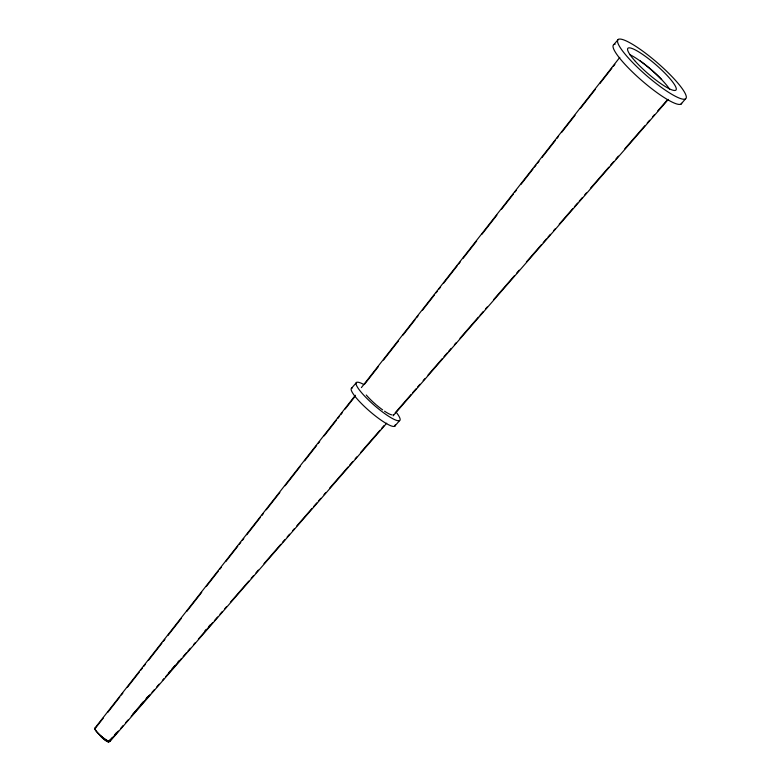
<?xml version="1.0" encoding="UTF-8"?>
<svg xmlns="http://www.w3.org/2000/svg" width="781" height="781" viewBox="0 0 781 781"><rect width="100%" height="100%" fill="white"/><g stroke="black" fill="none" stroke-linecap="round" stroke-linejoin="round"><path stroke-width="1.17" d="M94.726 728.351L355.384 395.274M361.388 387.601L619.792 57.403M95.057 728.634L103.317 718.071M107.827 712.311L119.844 696.955M121.348 695.031L122.851 693.118M127.362 687.358L139.379 672.002M140.883 670.078L142.376 668.155M143.88 666.242L145.383 664.319M148.39 660.482L161.911 643.202M163.414 641.279L164.918 639.366M167.925 635.519L181.446 618.249M186.698 611.523L201.723 592.33M206.233 586.57L218.25 571.214M219.754 569.29L221.257 567.377M225.758 561.617L237.775 546.251M239.279 544.337L240.782 542.414M242.286 540.501L243.789 538.578M246.796 534.741L260.317 517.461M261.82 515.538L263.324 513.615M266.321 509.778L279.842 492.499M285.104 485.782L300.129 466.589M304.639 460.829L316.656 445.473M318.16 443.549L319.654 441.626M324.164 435.866L336.181 420.51M337.685 418.596L339.188 416.673M340.692 414.75L342.195 412.837M345.202 408.99L354.964 396.514M364.727 384.037L378.248 366.758M383.51 360.041L398.535 340.838M403.035 335.088L415.053 319.722M416.556 317.808L418.06 315.885M422.57 310.125L434.587 294.769M436.091 292.846L437.594 290.932M439.098 289.009L440.601 287.086M443.598 283.249L457.119 265.97M458.623 264.056L460.126 262.133M463.133 258.296L476.654 241.017M481.916 234.3L496.931 215.097M501.441 209.337L513.459 193.981M514.962 192.067L516.466 190.144M520.976 184.384L532.993 169.028M534.497 167.105L536 165.191M537.504 163.268L538.997 161.345M542.004 157.508L555.525 140.229M557.029 138.315L558.532 136.392M561.539 132.555L575.06 115.276M580.312 108.559L595.337 89.356M599.847 83.596L611.865 68.24M613.368 66.317L614.872 64.403M613.846 44.576L618.337 39.382M351.655 388.089L356.566 382.417M108.647 741.755L111.849 738.065M115.041 734.384L116.633 732.539M140.59 704.892L142.982 702.129M146.174 698.439L147.775 696.593M108.813 741.901L112.806 737.293M115.197 734.53L117.599 731.758M132.76 714.254L143.938 701.348M146.34 698.585L148.732 695.822M168.686 672.773L170.287 670.938M171.888 669.092L175.081 665.402M177.472 662.639L179.074 660.794M204.622 631.302L206.213 629.457M208.605 626.694L210.206 624.849M394.698 426.25L399.608 420.578M680.993 104.107L685.484 98.914A44.947 8.386 40.9 0 0 641.689 50.365A44.947 8.386 40.9 0 0 628.568 58.175A44.947 8.386 40.9 0 0 685.484 98.914M109.565 741.179L118.361 731.065M120.762 728.302L123.164 725.539M125.565 722.786L127.967 720.023M131.169 716.343L150.372 694.27M151.963 692.425L154.365 689.662M156.766 686.909L159.168 684.146M162.37 680.466L163.971 678.63M165.572 676.785L181.573 658.393M183.174 656.548L186.366 652.867M187.967 651.032L190.369 648.269M193.571 644.589L195.172 642.753M198.374 639.073L212.774 622.516M214.375 620.68L217.577 617M219.969 614.237L222.37 611.474M224.772 608.721L226.373 606.876M230.375 602.278L248.778 581.123M251.179 578.36L253.571 575.607M255.973 572.844L258.374 570.081M263.978 563.648L280.779 544.328M282.38 542.483L284.782 539.73M287.174 536.967L289.575 534.204M292.777 530.533L294.378 528.688M296.78 525.925L311.98 508.451M313.581 506.615L316.783 502.935M318.384 501.09L320.776 498.337M323.978 494.656L325.579 492.811M329.582 488.213L347.984 467.058M349.585 465.222L352.787 461.542M355.179 458.779L356.78 456.944M360.783 452.336L379.986 430.263M381.587 428.427L383.988 425.665M395.186 412.788L411.187 394.385M412.788 392.55L415.99 388.87M417.591 387.025L419.993 384.272M423.185 380.591L424.786 378.746M427.988 375.075L442.388 358.508M443.989 356.673L447.191 352.992M448.792 351.157L451.193 348.394M454.396 344.714L455.997 342.879M459.989 338.28L478.392 317.115M479.993 315.28L483.195 311.599M485.597 308.837L487.198 307.001M493.592 299.64L514.396 275.722M516.797 272.969L519.199 270.206M526.394 261.928L541.594 244.453M543.195 242.608L546.397 238.927M547.998 237.092L550.4 234.329M553.602 230.649L555.203 228.813M559.196 224.215L572.805 208.576M574.406 206.731L577.598 203.05M579.199 201.215L582.401 197.534M584.803 194.772L586.404 192.936M590.407 188.338L608.809 167.183M610.4 165.338L613.602 161.657M616.004 158.904L618.406 156.141M624.81 148.78L644.803 125.79M647.205 123.027L649.607 120.264M652.809 116.584L654.41 114.748M657.612 111.068L667.208 100.027M109.887 741.472L386.712 423.195M393.116 415.834L668.331 99.402M395.215 424.854A28.819 5.379 40.9 0 1 369.735 411.304A28.819 5.379 40.9 0 1 352.465 387.874M396.738 412.944A28.819 5.379 40.9 0 1 390.676 417.523A28.819 5.379 40.9 0 1 360.529 391.447A28.819 5.379 40.9 0 1 363.966 384.594M391.701 414.867A20.081 3.749 40.9 0 1 384.535 411.196M382.661 409.888A20.081 3.749 40.9 0 1 376.686 405.232M376.022 404.665A20.081 3.749 40.9 0 1 366.269 395.001M393.399 414.418A20.081 3.749 40.9 0 1 393.087 414.799M109.74 740.71A9.616 1.796 40.9 0 1 102.682 737.391A9.616 1.796 40.9 0 1 95.028 728.917M109.731 740.076A10.046 1.874 40.9 0 1 101.686 736.678A10.046 1.874 40.9 0 1 95.575 728.126M640.078 60.84A32.285 6.023 40.9 0 1 661.673 79.525M629.506 54.475A31.855 5.945 40.9 0 1 669.561 89.122M681.696 103.258A44.947 8.386 40.9 0 1 639.844 78.842A44.947 8.386 40.9 0 1 615.125 44.234M108.754 741.628A6.551 1.22 40.9 0 1 105.562 740.378A6.551 1.22 40.9 0 1 100.358 735.819L100.241 735.77A6.765 1.259 40.9 0 0 105.933 740.681A6.765 1.259 40.9 0 0 108.94 741.569M635.373 61.367A31.855 5.945 40.9 0 0 675.702 90.245A31.855 5.945 40.9 0 0 644.667 55.832A31.855 5.945 40.9 0 0 635.373 61.367"/></g></svg>
